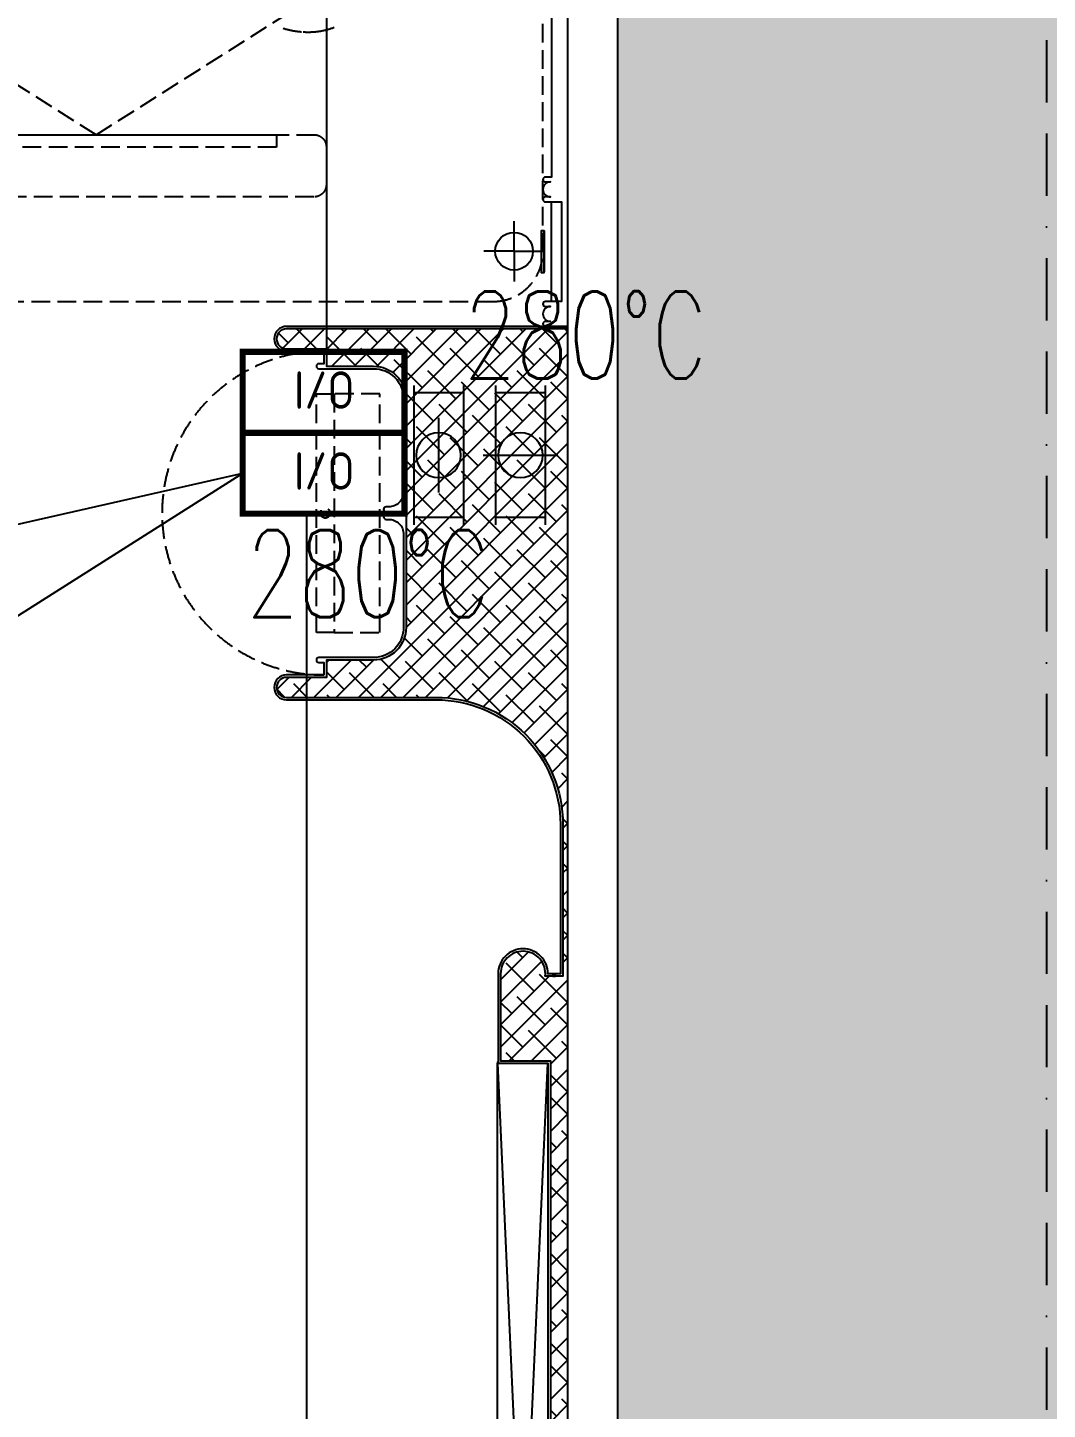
# Model space of a CAD drawing. Extents: x -284868 to 304789, y -137694 to 137894.
# Drawn here: x 198018 to 202114, y -88938 to -83388 of the extents above; entities that cross this region are included whole.
import ezdxf
from ezdxf.enums import TextEntityAlignment as Align

# ---------------------------------------------------------------- set-up
doc = ezdxf.new("R2010")
doc.units = 0
doc.set_wipeout_variables(frame=1)
doc.linetypes.add('BORDER2', pattern=[0.875, 0.25, -0.125, 0.25, -0.125, 0, -0.125])
doc.linetypes.add('DASH', pattern=[0.35, 0.25, -0.1])
doc.layers.get('0').update_dxf_attribs({"linetype": 'CONTINUOUS'})
for name, color, linetype in [('0-墙', 4, 'CONTINUOUS'), ('0-非设计区域', 251, 'CONTINUOUS'), ('E-FIRE-CIRC', 120, 'CONTINUOUS'), ('EQUIP-消防', 3, 'CONTINUOUS'), ('P-完成面', 42, 'CONTINUOUS'), ('P-平面家具', 3, 'CONTINUOUS'), ('WIRE-消防电源', 2, 'TG_D'), ('WIRE-照明', 130, 'CONTINUOUS'), ('WIRE-电话插孔', 120, 'BORDER2')]:
    doc.layers.add(name, color=color, linetype=linetype)
doc.layers.add('暖通-排烟-阀门-消防', color=7, linetype='CONTINUOUS', lineweight=25)
doc.styles.add('HZF', font='ROMANS2', dxfattribs={"width": 0.7, "bigfont": 'HZDF2'})
doc.styles.get("Standard").update_dxf_attribs({"font": 'GBENOR', "bigfont": 'GBCBIG'})
doc.styles.add('TG_LINETYPE', font='SIMPLEX', dxfattribs={"width": 0.8, "height": 3, "bigfont": 'HZTXT'})
doc.linetypes.add('TG_D', pattern='A,2,-0.3,["D",TG_LINETYPE,S=0.1,R=0,X=-0.23,Y=-0.15],0', length=2.3)

# ---------------------------------------------------------------- blocks, each defined once
blk = doc.blocks.new('*U406')
for points in [[(-160.4, 135), (-171.9, 135), (-171.9, 219.2), (-160.4, 219.2)], [(-160.4, 53), (-171.9, 53), (-171.9, 135), (-160.4, 135)]]:
    blk.add_hatch(color=256).paths.add_polyline_path(points)
for p, q in [((-201.7, 244.1), (-201.7, 29.1)), ((-171.9, 135), (-171.9, 217)), ((-171.9, 135), (-171.9, 53))]:
    blk.add_line(p, q)
for points in [[(-171.9, 53), (-160.4, 53), (-160.4, 219.2), (-171.9, 219.2)], [(-171.9, 53), (-171.9, 53), (-171.9, 217), (-171.9, 217)]]:
    blk.add_lwpolyline(points, close=True)
at = {"color": 250}
blk.add_wipeout([(0.7, 81.6), (3.9, 85), (7, 88.6), (9.8, 92.4), (12.3, 96.4), (14.6, 100.5), (16.6, 104.8), (18.4, 109.1), (19.9, 113.6), (21.1, 118.2), (22, 122.8), (22.6, 127.5), (23, 132.2), (23, 136.9), (22.7, 141.6), (22.2, 146.2), (21.3, 150.9), (20.2, 155.4), (18.7, 159.9), (17, 164.3), (15.1, 168.6), (12.8, 172.8), (10.3, 176.7), (7.6, 180.6), (4.6, 184.2), (1.4, 187.7), (-2, 190.9), (-5.6, 194), (-9.4, 196.8), (-13.4, 199.3), (-17.5, 201.6), (-21.8, 203.6), (-26.1, 205.4), (-30.6, 206.9), (-35.1, 208.1), (-39.8, 209), (-44.4, 209.6), (-49.1, 209.9), (-53.9, 210), (-58.6, 209.7), (-63.2, 209.2), (-67.9, 208.3), (-72.4, 207.2), (-76.9, 205.7), (-81.3, 204), (-85.6, 202), (-89.7, 199.8), (-93.7, 197.3), (-97.6, 194.6), (-101.2, 191.6), (-104.7, 188.4), (-107.9, 185), (-110.9, 181.4), (-113.7, 177.6), (-116.3, 173.6), (-118.6, 169.5), (-120.6, 165.2), (-122.4, 160.9), (-123.9, 156.4), (-125.1, 151.8), (-126, 147.2), (-126.6, 142.5), (-126.9, 137.8), (-127, 133.1), (-126.7, 128.4), (-126.1, 123.8), (-125.3, 119.1), (-124.1, 114.6), (-122.7, 110.1), (-121, 105.7), (-119, 101.4), (-116.8, 97.2), (-114.3, 93.3), (-111.6, 89.4), (-108.6, 85.8), (-105.4, 82.3), (-102, 79.1), (-98.3, 76), (-94.6, 73.2), (-90.6, 70.7), (-86.5, 68.4), (-82.2, 66.4), (-77.9, 64.6), (-73.4, 63.1), (-68.8, 61.9), (-64.2, 61), (-59.5, 60.4), (-54.8, 60.1), (-50.1, 60), (-45.4, 60.3), (-40.7, 60.8), (-36.1, 61.7), (-31.5, 62.8), (-27, 64.3), (-22.7, 66), (-18.4, 68), (-14.2, 70.2), (-10.2, 72.7), (-6.4, 75.4), (-2.8, 78.4)], dxfattribs=at)
at = {"color": 251}
for q in [(-52, 255), (-171.9, 135), (67.8, 135), (-52, 15)]:
    blk.add_line((-52, 135), q, dxfattribs=at)
blk.add_circle((-52, 135), 75)
blk = doc.blocks.new('A$Ca7fc6518')
at = {"layer": 'P-平面家具', "linetype": 'DASH', "ltscale": 300}
for points in [[(-35.6, 479.1), (35.6, 479.1), (35.6, -479.1), (-35.6, -479.1)], [(35.6, -479.1), (219.2, -479.1), (219.2, 479.1), (35.6, 479.1)]]:
    blk.add_lwpolyline(points, close=True, dxfattribs=at)
blk.add_circle((0, 0), 19.9, dxfattribs=at)
blk = doc.blocks.new('A$C05673959')
at = {"color": 6, "linetype": 'DASH', "ltscale": 80, "elevation": 0}
for points in [[(6, 41), (1, 45), (0, 39)], [(10, 25), (1, 45)], [(17, 47), (20, 52), (23, 47)], [(20, 25), (20, 52)], [(30, 25), (39, 45)], [(34, 41), (39, 45), (40, 39)]]:
    blk.add_lwpolyline(points, dxfattribs=at)
for points in [[(5, 15), (5, 0), (35, 0), (35, 15)], [(10, 15), (30, 15), (30, 25), (10, 25)]]:
    blk.add_lwpolyline(points, close=True, dxfattribs=at)
blk = doc.blocks.new('A$C91fbf63e')
at = {"color": 8}
blk.add_wipeout([(0, 0), (-50, 0), (-50, -50), (0, -50)], dxfattribs=at).dxf.layer = 'P-完成面'
at = {"layer": 'P-完成面'}
h = blk.add_hatch(dxfattribs=at)
h.set_pattern_fill('_USER', color=8, scale=3.749611, angle=225, style=0, double=1, pattern_type=0)
h.set_pattern_definition([(135, (1.25, -48.3284), (2.65138, 2.65138), []), (45, (1.25, -48.3284), (2.65138, -2.65138), [])])
h.paths.add_polyline_path([(-2, -48), (-2, -43), (-47, -43), (-47, -48)])
at = {"layer": 'P-完成面', "color": 3, "elevation": 0}
for points in [[(-3, -48), (-2, -48), (-2, -2), (-48, -2), (-48, -48), (-47, -48), (-47, -50), (-50, -50), (-50, 0), (0, 0), (0, -50), (-3, -50), (-3, -48)], [(-47, -43), (-2, -43), (-2, -48), (-47, -48), (-47, -43)]]:
    blk.add_lwpolyline(points, dxfattribs=at)
at = {"layer": 'P-完成面', "color": 8, "elevation": 0}
blk.add_lwpolyline([(-47, -50), (-3, -50)], dxfattribs=at)
at = {"layer": 'P-完成面', "color": 8}
for centre in [(-47, -43, 0), (-2, -43, 0)]:
    blk.add_arc(centre, 0.722, 234.7473, 305.2527, dxfattribs=at)
at = {"layer": 'P-完成面', "color": 8, "extrusion": (0, 0, -1), "xscale": -0.674219491757518, "yscale": 0.674219491757518, "zscale": -0.674219491757518, "rotation": 180}
blk.add_blockref('A$C05673959', (12, -2, 0), dxfattribs=at)
blk = doc.blocks.new('bfrfbrf')
at = {"layer": 'P-平面家具', "color": 251, "linetype": 'DASH', "ltscale": 300}
for points in [[(519421.1, -1025567.6), (517976, -1024654.5)], [(519421.7, -1025567.6), (520866.8, -1024654.5)]]:
    blk.add_lwpolyline(points, dxfattribs=at)
at = {"layer": 'P-平面家具', "linetype": 'DASH', "ltscale": 300}
blk.add_lwpolyline([(520296.4, -1025567.6), (518546.4, -1025567.6, 0.414214), (518496.4, -1025617.6), (518496.4, -1025767.6, 0.414214), (518546.4, -1025817.6), (520296.4, -1025817.6, 0.414214), (520346.4, -1025767.6), (520346.4, -1025617.6, 0.414214)], format="xyb", close=True, dxfattribs=at)
blk.add_lwpolyline([(520146.4, -1025567.6), (518696.4, -1025567.6), (518696.4, -1025617.6), (520146.4, -1025617.6), (520146.4, -1025567.6)], dxfattribs=at)
for centre, radius, start, end in [((518566.3, -1024881.5), 275.2, 248.3044, 259.1364), ((518572.5, -1024827.9), 328.4, 274.1479, 291.0445), ((518569.3, -1024845.5), 311.2, 259.8538, 274.986)]:
    blk.add_arc(centre, radius, start, end, dxfattribs=at)
blk = doc.blocks.new('A$Ca154d7f9')
at = {"layer": 'WIRE-电话插孔', "ltscale": 1000}
blk.add_line((-477.5, 14700), (-477.5, -8661.3), dxfattribs=at)
blk = doc.blocks.new('*U449')
for p, q in [((-100, 280), (-100, -280)), ((100, 280), (100, -280)), ((-100, 250), (100, 250)), ((150, 0), (-150, 0)), ((-100, -250), (100, -250))]:
    blk.add_line(p, q)
blk.add_circle((0, 0), 90)
blk = doc.blocks.new('*U451')
for p, q in [((-100, 280), (-100, -280)), ((100, 280), (100, -280)), ((-100, 250), (100, 250)), ((0, 150), (0, -150)), ((-100, -250), (100, -250))]:
    blk.add_line(p, q)
blk.add_circle((0, 0), 90)
blk = doc.blocks.new('A$C280647be')
at = {"layer": '暖通-排烟-阀门-消防', "xscale": -1}
for name, p in [('*U451', (-2919.2, 7882.6)), ('*U449', (-2590.5, 7882.6))]:
    blk.add_blockref(name, p, dxfattribs=at)
at = {"layer": '暖通-排烟-阀门-消防', "style": 'HZF', "width": 0.7}
for p in [(-2329.4, 8365.4), (-3202.4, 7406.6)]:
    blk.add_text('280%%dC', height=350, dxfattribs=at).set_placement(p, align=Align.MIDDLE_CENTER)
blk = doc.blocks.new('$equip$00002773')
for p, q in [((0.65, 0.65), (-0.65, 0.65)), ((-0.65, 0.65), (-0.65, 0)), ((0.65, 0), (0.65, 0.65)), ((-0.65, 0), (0.65, 0))]:
    blk.add_line(p, q)
at = {"const_width": 0.05}
blk.add_lwpolyline([(-0.65, 0.65), (-0.65, 0), (0.65, 0), (0.65, 0.65), (-0.65, 0.65), (-0.65, 0)], dxfattribs=at)
for p in [(0, 0.65), (-0.65, 0.325), (0.65, 0.325), (0, 0)]:
    blk.add_point(p)
at = {"color": 7}
blk.add_attdef('$TEXT$', text='', height=0.3, dxfattribs=at).set_placement((0.006, 0.343), align=Align.MIDDLE_CENTER)
at = {"color": 7, "flags": 1}
for tag, height, p in [('B', 0.4, (0.905, 0.246)), ('A', 0.00002, (0, 0))]:
    blk.add_attdef(tag, text='', height=height, dxfattribs=at).set_placement(p, align=Align.MIDDLE_CENTER)

msp = doc.modelspace()

# ---------------------------------------------------------------- hatches: boundary and pattern name
at = {"layer": '0-非设计区域', "ltscale": 3}
h = msp.add_hatch(dxfattribs=at)
h.set_pattern_fill('ANGLE', color=256, scale=100)
h.set_pattern_definition([(0, (-222963.06, 278012.8), (0, 698.5), [508, -190.5]), (90, (-222963.06, 278012.8), (-698.5, 4e-14), [508, -190.5])])
h.paths.add_polyline_path([(202687.8, -67385.8), (202687.8, -75488.5), (200387.8, -75488.5), (200387.8, -94382), (202187.8, -94382), (202187.8, -95588.5), (211787.8, -95588.5), (211787.8, -99388.5), (208237.8, -99388.5), (208237.8, -99688.5), (202187.8, -99688.5), (202187.8, -103688.5), (211187.8, -103688.5), (211187.8, -106368.5), (216487.8, -106368.5), (216487.8, -117135.8), (217337.8, -117135.8), (217337.8, -118589), (228338.2, -118589), (228338.2, -65088), (217337.8, -65088), (217337.8, -67385.8), (215837.8, -67385.8), (215837.8, -65088.5), (203337.8, -65088.5), (203337.8, -67385.8)])
at = {"layer": 'P-完成面', "ltscale": 3}
h = msp.add_hatch(dxfattribs=at)
h.set_pattern_fill('ANSI38', color=250, scale=20)
h.set_pattern_definition([(45, (-222963.06, 278012.77), (-44.9012806, 44.9012806), []), (135, (-222963.06, 278012.77), (-134.703842, 44.9012806), [158.75, -95.25])])
h.paths.add_polyline_path([(200187.8, -84598.5), (199057.8, -84598.5, 1), (199057.8, -84678.5), (199217.8, -84678.5), (199217.8, -84748.5), (199407.8, -84748.5, -0.414214), (199537.8, -84878.5), (199537.8, -85798.5, -0.414214), (199407.8, -85928.5), (199217.8, -85928.5), (199217.8, -85998.5), (199057.8, -85998.5, 1), (199057.8, -86078.5), (199657.8, -86078.5, -0.414214), (200167.8, -86588.5), (200167.8, -87198.5), (200097.2, -87198.5, 0.447214), (200007.8, -87098.5, 0.414214), (199917.8, -87188.5), (199917.8, -87538.5), (200117.8, -87538.5), (200117.8, -92038.5), (199917.8, -92038.5), (199917.8, -92388.5, 0.414214), (200007.8, -92478.5, 0.447214), (200097.2, -92378.5), (200187.8, -92378.5)])

# ---------------------------------------------------------------- linework, layer by layer
at = {"layer": '0-墙', "ltscale": 3}
msp.add_lwpolyline([(200387.8, -95158.5), (200387.8, -95438.5), (200187.8, -95438.5), (200187.8, -75288.5), (200637.8, -75288.5), (200637.8, -75488.5), (200387.8, -75488.5), (200387.8, -95008.5), (200457.8, -95008.5), (200457.8, -95158.5), (200387.8, -95158.5)], dxfattribs=at)
at = {"layer": '0-非设计区域', "ltscale": 3}
msp.add_lwpolyline([(228338.2, -118589), (228338.2, -65088), (217337.8, -65088), (217337.8, -67385.8), (215837.8, -67385.8), (215837.8, -65088.5), (203337.8, -65088.5), (203337.8, -67385.8), (202687.8, -67385.8), (202687.8, -75488.5), (200387.8, -75488.5), (200387.8, -94382), (202187.8, -94382), (202187.8, -95588.5), (211787.8, -95588.5), (211787.8, -99388.5)], dxfattribs=at)
at = {"layer": 'E-FIRE-CIRC'}
for points in [[(195646.8, -92406.4), (195646.8, -87228.1), (198881.7, -85178.2)], [(195881.2, -85857.7), (198881.7, -85178.2)]]:
    msp.add_lwpolyline(points, dxfattribs=at)
at = {"layer": 'P-完成面'}
msp.add_line((200122.8, -84488.5), (200122.8, -84088.5), dxfattribs=at)
at = {"layer": 'P-完成面', "color": 6, "ltscale": 3}
for p, q in [((199904.8, -92028.5), (200107.8, -87548.5)), ((199904.8, -87548.5), (200107.8, -92028.5))]:
    msp.add_line(p, q, dxfattribs=at)
at = {"layer": 'P-完成面'}
msp.add_lwpolyline([(200122.8, -83063.5), (200122.8, -83988.5), (200097.8, -83988.5, 1), (200097.8, -84008.5), (200117.8, -84008.5, 1), (200117.8, -84068.5), (200097.8, -84068.5, 1), (200097.8, -84088.5), (200162.8, -84088.5), (200162.8, -84488.5), (200097.8, -84488.5, 1), (200097.8, -84508.5), (200117.8, -84508.5, 1), (200117.8, -84568.5), (200097.8, -84568.5, 1), (200097.8, -84588.5), (200187.8, -84588.5)], format="xyb", dxfattribs=at)
at = {"layer": 'P-完成面', "ltscale": 3}
msp.add_lwpolyline([(200187.8, -84588.5), (199057.8, -84588.5, 1), (199057.8, -84688.5), (199207.8, -84688.5), (199207.8, -84738.5), (199187.8, -84738.5, 0.414214), (199177.8, -84748.5), (199177.8, -84748.5, 0.414214), (199187.8, -84758.5), (199407.8, -84758.5, -0.414214), (199527.8, -84878.5), (199527.8, -85253.5, -0.414214), (199467.8, -85313.5), (199457.8, -85313.5, 0.414214), (199447.8, -85323.5), (199447.8, -85323.5, 0.414214), (199457.8, -85333.5), (199467.8, -85333.5), (199467.8, -85343.5), (199457.8, -85343.5, 0.414214), (199447.8, -85353.5), (199447.8, -85353.5, 0.414214), (199457.8, -85363.5), (199467.8, -85363.5, -0.414214), (199527.8, -85423.5), (199527.8, -85798.5, -0.414214), (199407.8, -85918.5), (199187.8, -85918.5, 0.414214), (199177.8, -85928.5), (199177.8, -85928.5, 0.414214), (199187.8, -85938.5), (199207.8, -85938.5), (199207.8, -85988.5), (199057.8, -85988.5, 1), (199057.8, -86088.5), (199657.8, -86088.5, -0.414214), (200157.8, -86588.5), (200157.8, -87188.5), (200107.8, -87188.5, 0.414214), (200007.8, -87088.5), (200007.8, -87088.5, 0.414214), (199907.8, -87188.5), (199907.8, -87543.5), (199904.8, -87543.5), (199904.8, -87548.5), (200107.8, -87548.5), (200107.8, -92028.5)], format="xyb", dxfattribs=at)
at = {"layer": 'P-完成面', "color": 251, "ltscale": 3}
msp.add_lwpolyline([(200187.8, -84598.5), (199057.8, -84598.5, 1), (199057.8, -84678.5), (199217.8, -84678.5), (199217.8, -84748.5), (199407.8, -84748.5, -0.414214), (199537.8, -84878.5), (199537.8, -85798.5, -0.414214), (199407.8, -85928.5), (199217.8, -85928.5), (199217.8, -85998.5), (199057.8, -85998.5, 1), (199057.8, -86078.5), (199657.8, -86078.5, -0.414214), (200167.8, -86588.5), (200167.8, -87198.5), (200097.2, -87198.5, 0.447214), (200007.8, -87098.5, 0.414214), (199917.8, -87188.5), (199917.8, -87538.5), (200117.8, -87538.5), (200117.8, -92038.5)], format="xyb", dxfattribs=at)
at = {"layer": 'P-完成面', "ltscale": 3}
msp.add_lwpolyline([(200187.8, -85988.5), (200187.8, -85988.5)], close=True, dxfattribs=at)
at = {"layer": 'P-完成面', "color": 6, "ltscale": 3}
msp.add_lwpolyline([(199904.8, -92028.5), (199904.8, -87548.5)], dxfattribs=at)
at = {"layer": 'P-平面家具', "linetype": 'DASH', "ltscale": 300}
msp.add_arc((199207.8, -85338.5), 650, 90, 270, dxfattribs=at)
at = {"layer": 'WIRE-消防电源', "ltscale": 1000}
for points in [[(191538.1, -70222.6), (199217.8, -70222.6), (199217.8, -84678.5)], [(199138.6, -85340.7), (199138.6, -102138.5)]]:
    msp.add_lwpolyline(points, dxfattribs=at)

# ---------------------------------------------------------------- block references
at = {"layer": 'EQUIP-消防', "xscale": 499.9999999999999, "yscale": 499.9999999999999, "zscale": 499.9999999999999}
for p in [(199206.7, -85015.7), (199206.7, -85340.7)]:
    msp.add_blockref('$equip$00002773', p, dxfattribs=at).add_auto_attribs({'$TEXT$': 'I/O'})
at = {"layer": 'P-完成面', "color": 1, "ltscale": 3}
msp.add_blockref('A$Ca7fc6518', (199213.4, -85338.5), dxfattribs=at)
at = {"layer": 'P-平面家具', "linetype": 'DASH', "ltscale": 300, "xscale": -1}
msp.add_blockref('bfrfbrf', (717714.2, 941749.2), dxfattribs=at)

# ---------------------------------------------------------------- next in the draw order: block references
at = {"layer": 'P-完成面', "ltscale": 3, "xscale": -0.2000203023842177, "yscale": 0.2000203023842177, "zscale": 0.2000203023842177, "rotation": 180}
msp.add_blockref('A$C91fbf63e', (200137.8, -87198.5), dxfattribs=at)
at = {"layer": 'P-平面家具', "linetype": 'DASH', "ltscale": 300, "xscale": 1.008957704772744, "yscale": 1.008957704772744, "zscale": 1.008957704772744, "rotation": 180.0000000000475}
msp.add_blockref('*U406', (199919.3, -84150.6), dxfattribs=at)

# ---------------------------------------------------------------- next in the draw order: linework, layer by layer
at = {"layer": 'P-平面家具', "color": 251, "linetype": 'DASH', "ltscale": 300}
msp.add_lwpolyline([(199887.8, -75388.5), (191207.8, -75388.5, 0.414214), (191007.8, -75588.5), (191007.8, -84288.5, 0.414214), (191207.8, -84488.5), (199887.8, -84488.5, 0.414214), (200087.8, -84288.5), (200087.8, -75588.5, 0.414214)], format="xyb", close=True, dxfattribs=at)

# ---------------------------------------------------------------- next in the draw order: block references
at = {"layer": 'E-FIRE-CIRC'}
msp.add_blockref('A$C280647be', (202587.8, -92988.5), dxfattribs=at)
at = {"layer": 'WIRE-照明'}
msp.add_blockref('A$Ca154d7f9', (202587.8, -92888.5), dxfattribs=at)

doc.saveas('drawing.dxf')
